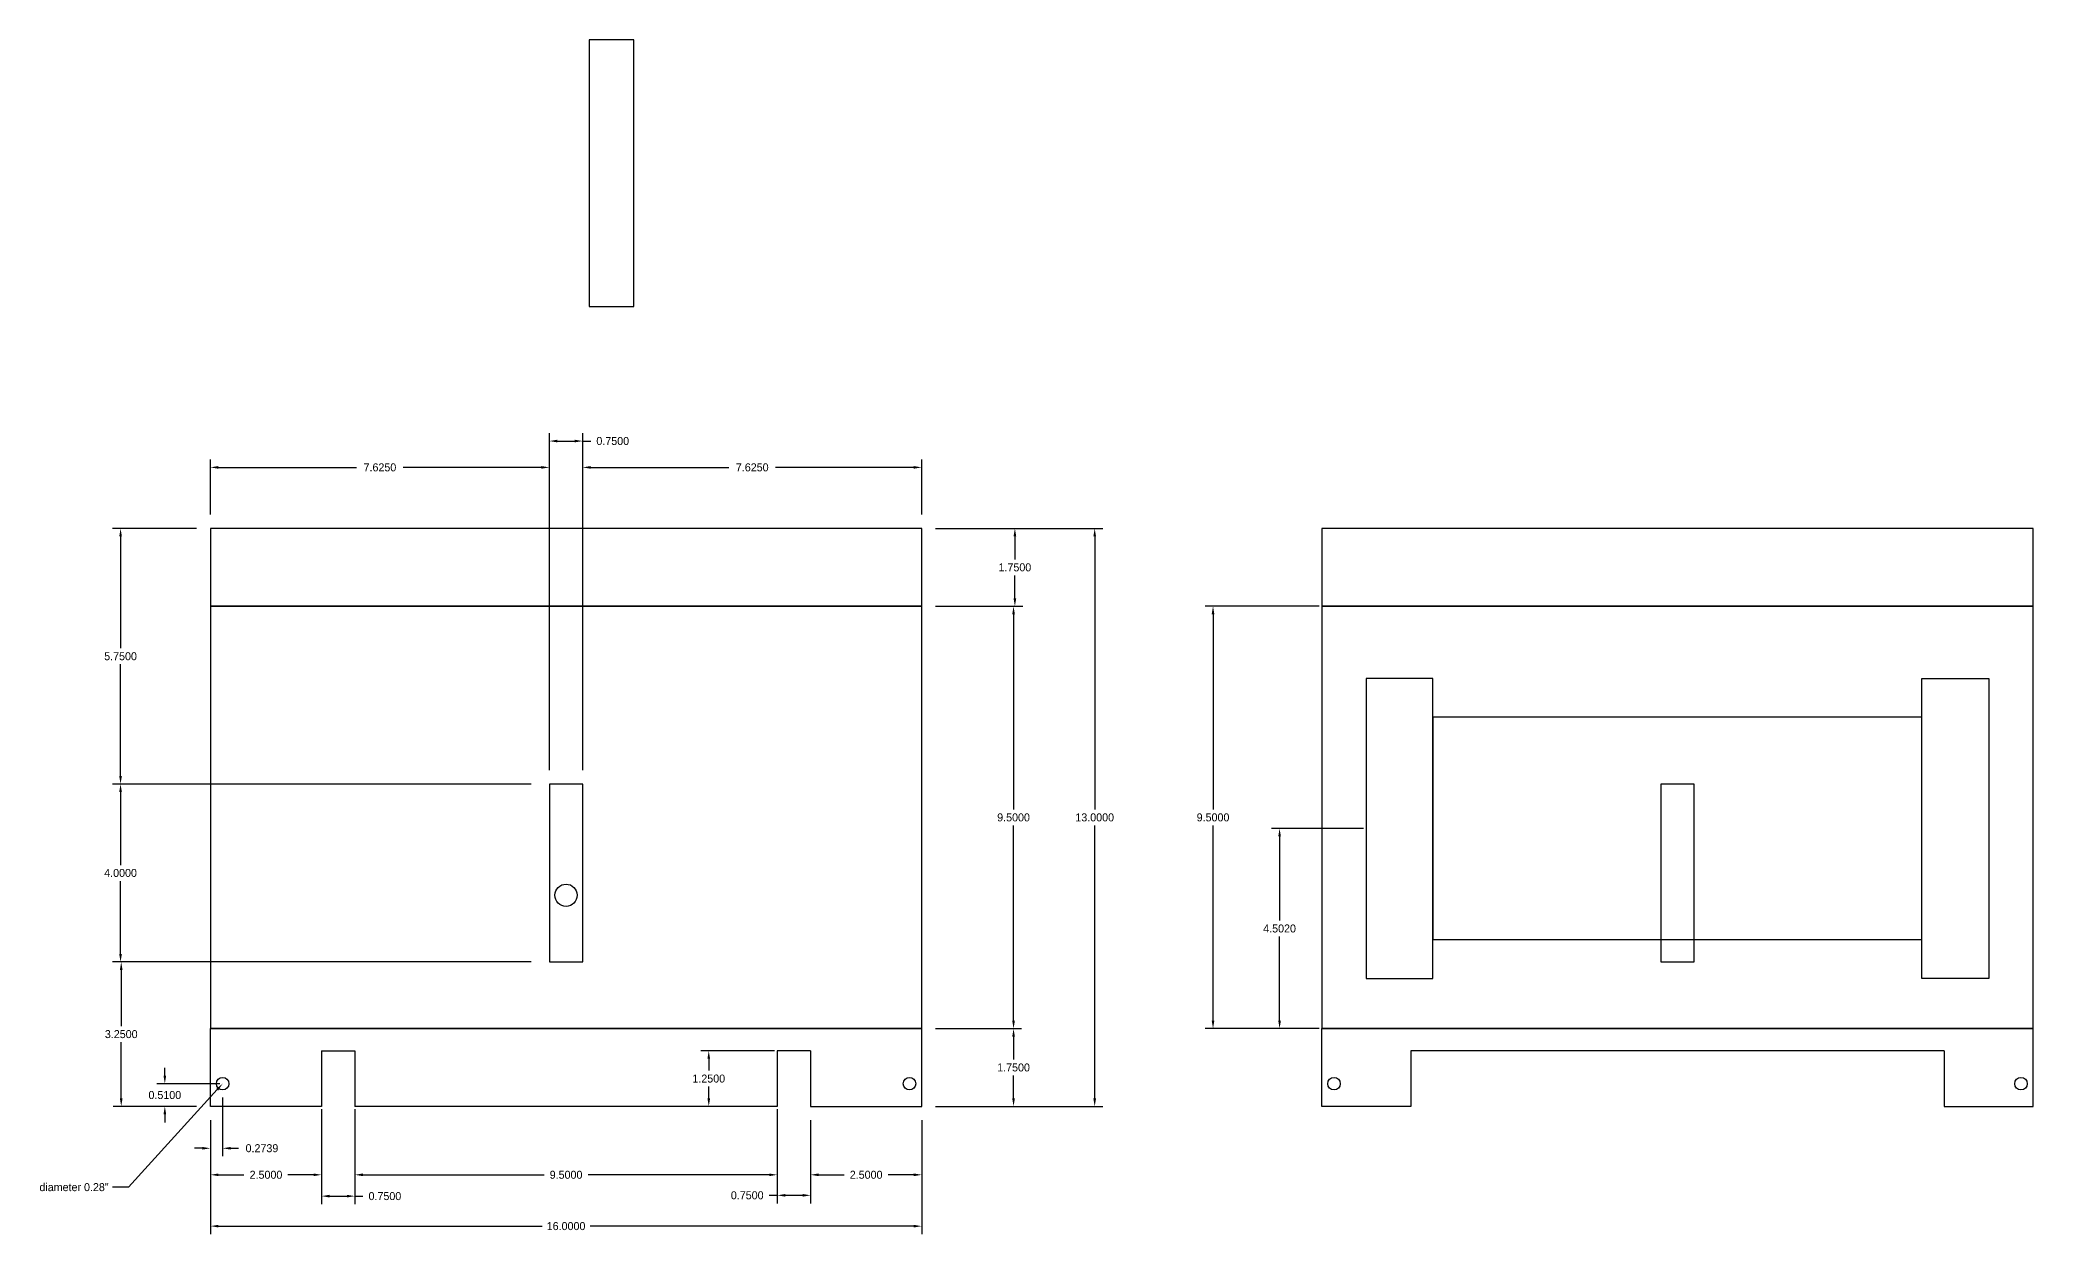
# Model space of a CAD drawing. Header units: inches. Extents: x -116 to 250, y -285 to 80.
# Drawn here: x -77.9 to -33.06, y -274.8 to -247.94 of the extents above; entities that cross this region are included whole.
import ezdxf
from ezdxf import colors
from ezdxf.entities.mleader import LeaderData, LeaderLine
from ezdxf.math import Vec2, Vec3

# ---------------------------------------------------------------- set-up
doc = ezdxf.new("R2010")
doc.units = ezdxf.units.IN
doc.header["$MEASUREMENT"] = 0
doc.dimstyles.get("Standard").update_dxf_attribs({"dimtxt": 0.18, "dimasz": 0.18, "dimexe": 0.18, "dimexo": 0.0625, "dimgap": 0.09, "dimtad": 0, "dimtih": 1, "dimtoh": 1, "dimdec": 4, "dimzin": 0, "dimdsep": 46, "dimtxsty": 'Standard', "dimcen": 0.09, "dimadec": 0, "dimazin": 0, "dimtfac": 1, "dimtdec": 4, "dimtofl": 0, "dimtmove": 0, "dimatfit": 3, "dimfxl": 1, "dimtolj": 1, "dimtzin": 0, "dimarcsym": 0})

# ---------------------------------------------------------------- blocks, each defined once
blk = doc.blocks.new('*D38')
at = {"color": 0, "lineweight": -2, "transparency": 16777216}
for p, q in [((-57.751, -258.927), (-55.788, -258.927)), ((-55.968, -259.107), (-55.968, -259.622)), ((-55.968, -260.497), (-55.968, -259.982)), ((-57.751, -260.677), (-55.788, -260.677))]:
    blk.add_line(p, q, dxfattribs=at)
at = {"color": 0, "transparency": 16777216}
for points in [[(-55.998, -259.107), (-55.938, -259.107), (-55.968, -258.927)], [(-55.998, -260.497), (-55.938, -260.497), (-55.968, -260.677)]]:
    blk.add_solid(points, dxfattribs=at)
at = {"layer": 'Defpoints', "color": 0, "transparency": 16777216}
for p in [(-57.814, -258.927), (-57.814, -260.677), (-55.968, -260.677)]:
    blk.add_point(p, dxfattribs=at)
at = {"color": 0, "transparency": 16777216, "insert": (-55.968, -259.802), "char_height": 0.18, "attachment_point": 5}
blk.add_mtext('\\A1;1.7500', dxfattribs=at)
blk = doc.blocks.new('*D39')
at = {"color": 0, "lineweight": -2, "transparency": 16777216}
for p, q in [((-57.751, -260.677), (-55.818, -260.677)), ((-55.998, -260.857), (-55.998, -265.247)), ((-55.998, -269.997), (-55.998, -265.607)), ((-57.751, -270.177), (-55.818, -270.177))]:
    blk.add_line(p, q, dxfattribs=at)
at = {"color": 0, "transparency": 16777216}
for points in [[(-56.028, -260.857), (-55.968, -260.857), (-55.998, -260.677)], [(-56.028, -269.997), (-55.968, -269.997), (-55.998, -270.177)]]:
    blk.add_solid(points, dxfattribs=at)
at = {"layer": 'Defpoints', "color": 0, "transparency": 16777216}
for p in [(-57.814, -260.677), (-57.814, -270.177), (-55.998, -270.177)]:
    blk.add_point(p, dxfattribs=at)
at = {"color": 0, "transparency": 16777216, "insert": (-55.998, -265.427), "char_height": 0.18, "attachment_point": 5}
blk.add_mtext('\\A1;9.5000', dxfattribs=at)
blk = doc.blocks.new('*D40')
at = {"color": 0, "lineweight": -2, "transparency": 16777216}
for p, q in [((-57.751, -270.177), (-55.818, -270.177)), ((-55.998, -270.357), (-55.998, -270.872)), ((-55.998, -271.747), (-55.998, -271.232)), ((-57.751, -271.927), (-55.818, -271.927))]:
    blk.add_line(p, q, dxfattribs=at)
at = {"color": 0, "transparency": 16777216}
for points in [[(-56.028, -270.357), (-55.968, -270.357), (-55.998, -270.177)], [(-56.028, -271.747), (-55.968, -271.747), (-55.998, -271.927)]]:
    blk.add_solid(points, dxfattribs=at)
at = {"layer": 'Defpoints', "color": 0, "transparency": 16777216}
for p in [(-57.814, -270.177), (-55.998, -270.177), (-57.814, -271.927)]:
    blk.add_point(p, dxfattribs=at)
at = {"color": 0, "transparency": 16777216, "insert": (-55.998, -271.052), "char_height": 0.18, "attachment_point": 5}
blk.add_mtext('\\A1;1.7500', dxfattribs=at)
blk = doc.blocks.new('*D41')
at = {"color": 0, "lineweight": -2, "transparency": 16777216}
for p, q in [((-57.751, -258.927), (-53.993, -258.927)), ((-54.173, -259.107), (-54.173, -265.247)), ((-54.173, -271.747), (-54.173, -265.607)), ((-57.751, -271.927), (-53.993, -271.927))]:
    blk.add_line(p, q, dxfattribs=at)
at = {"color": 0, "transparency": 16777216}
for points in [[(-54.203, -259.107), (-54.143, -259.107), (-54.173, -258.927)], [(-54.203, -271.747), (-54.143, -271.747), (-54.173, -271.927)]]:
    blk.add_solid(points, dxfattribs=at)
at = {"layer": 'Defpoints', "color": 0, "transparency": 16777216}
for p in [(-57.814, -258.927), (-57.814, -271.927), (-54.173, -271.927)]:
    blk.add_point(p, dxfattribs=at)
at = {"color": 0, "transparency": 16777216, "insert": (-54.173, -265.427), "char_height": 0.18, "attachment_point": 5}
blk.add_mtext('\\A1;13.0000', dxfattribs=at)
blk = doc.blocks.new('*D42')
at = {"color": 0, "lineweight": -2, "transparency": 16777216}
for p, q in [((-74.064, -272.24), (-74.064, -273.646)), ((-71.564, -272.24), (-71.564, -273.646)), ((-73.884, -273.466), (-73.309, -273.466)), ((-71.744, -273.466), (-72.319, -273.466))]:
    blk.add_line(p, q, dxfattribs=at)
at = {"color": 0, "transparency": 16777216}
for points in [[(-73.884, -273.436), (-73.884, -273.496), (-74.064, -273.466)], [(-71.744, -273.436), (-71.744, -273.496), (-71.564, -273.466)]]:
    blk.add_solid(points, dxfattribs=at)
at = {"layer": 'Defpoints', "color": 0, "transparency": 16777216}
for p in [(-74.064, -272.177), (-71.564, -272.177), (-71.564, -273.466)]:
    blk.add_point(p, dxfattribs=at)
at = {"color": 0, "transparency": 16777216, "insert": (-72.814, -273.466), "char_height": 0.18, "attachment_point": 5}
blk.add_mtext('\\A1;2.5000', dxfattribs=at)
blk = doc.blocks.new('*D43')
at = {"color": 0, "lineweight": -2, "transparency": 16777216}
for p, q in [((-70.814, -271.99), (-70.814, -273.646)), ((-61.314, -271.99), (-61.314, -273.646)), ((-70.634, -273.466), (-66.559, -273.466)), ((-61.494, -273.466), (-65.569, -273.466))]:
    blk.add_line(p, q, dxfattribs=at)
at = {"color": 0, "transparency": 16777216}
for points in [[(-70.634, -273.436), (-70.634, -273.496), (-70.814, -273.466)], [(-61.494, -273.436), (-61.494, -273.496), (-61.314, -273.466)]]:
    blk.add_solid(points, dxfattribs=at)
at = {"layer": 'Defpoints', "color": 0, "transparency": 16777216}
for p in [(-70.814, -271.927), (-61.314, -271.927), (-61.314, -273.466)]:
    blk.add_point(p, dxfattribs=at)
at = {"color": 0, "transparency": 16777216, "insert": (-66.064, -273.466), "char_height": 0.18, "attachment_point": 5}
blk.add_mtext('\\A1;9.5000', dxfattribs=at)
blk = doc.blocks.new('*D44')
at = {"color": 0, "lineweight": -2, "transparency": 16777216}
for p, q in [((-60.564, -272.24), (-60.564, -273.646)), ((-58.064, -272.24), (-58.064, -273.646)), ((-60.384, -273.466), (-59.809, -273.466)), ((-58.244, -273.466), (-58.819, -273.466))]:
    blk.add_line(p, q, dxfattribs=at)
at = {"color": 0, "transparency": 16777216}
for points in [[(-60.384, -273.436), (-60.384, -273.496), (-60.564, -273.466)], [(-58.244, -273.436), (-58.244, -273.496), (-58.064, -273.466)]]:
    blk.add_solid(points, dxfattribs=at)
at = {"layer": 'Defpoints', "color": 0, "transparency": 16777216}
for p in [(-60.564, -272.177), (-58.064, -272.177), (-58.064, -273.466)]:
    blk.add_point(p, dxfattribs=at)
at = {"color": 0, "transparency": 16777216, "insert": (-59.314, -273.466), "char_height": 0.18, "attachment_point": 5}
blk.add_mtext('\\A1;2.5000', dxfattribs=at)
blk = doc.blocks.new('*D45')
at = {"color": 0, "lineweight": -2, "transparency": 16777216}
for p, q in [((-73.79, -271.73), (-73.79, -273.049)), ((-74.064, -272.24), (-74.064, -273.049)), ((-74.244, -272.869), (-74.424, -272.869)), ((-73.61, -272.869), (-73.43, -272.869))]:
    blk.add_line(p, q, dxfattribs=at)
at = {"color": 0, "transparency": 16777216}
for points in [[(-74.244, -272.839), (-74.244, -272.899), (-74.064, -272.869)], [(-73.61, -272.839), (-73.61, -272.899), (-73.79, -272.869)]]:
    blk.add_solid(points, dxfattribs=at)
at = {"layer": 'Defpoints', "color": 0, "transparency": 16777216}
for p in [(-73.79, -271.667), (-74.064, -272.177), (-73.79, -272.869)]:
    blk.add_point(p, dxfattribs=at)
at = {"color": 0, "transparency": 16777216, "insert": (-72.905, -272.869), "char_height": 0.18, "attachment_point": 5}
blk.add_mtext('\\A1;0.2739', dxfattribs=at)
blk = doc.blocks.new('*D55')
at = {"color": 0, "lineweight": -2, "transparency": 16777216}
for p, q in [((-75.089, -271.237), (-75.089, -271.057)), ((-73.852, -271.417), (-75.269, -271.417)), ((-74.376, -271.927), (-75.269, -271.927)), ((-75.089, -272.107), (-75.089, -272.287))]:
    blk.add_line(p, q, dxfattribs=at)
at = {"color": 0, "transparency": 16777216}
for points in [[(-75.119, -271.237), (-75.059, -271.237), (-75.089, -271.417)], [(-75.119, -272.107), (-75.059, -272.107), (-75.089, -271.927)]]:
    blk.add_solid(points, dxfattribs=at)
at = {"layer": 'Defpoints', "color": 0, "transparency": 16777216}
for p in [(-75.089, -271.417), (-73.79, -271.417), (-74.314, -271.927)]:
    blk.add_point(p, dxfattribs=at)
at = {"color": 0, "transparency": 16777216, "insert": (-75.089, -271.672), "char_height": 0.18, "attachment_point": 5}
blk.add_mtext('\\A1;0.5100', dxfattribs=at)
blk = doc.blocks.new('*D46')
at = {"color": 0, "lineweight": -2, "transparency": 16777216}
for p, q in [((-74.064, -258.615), (-74.064, -257.373)), ((-73.884, -257.553), (-70.776, -257.553)), ((-66.619, -257.553), (-69.726, -257.553)), ((-66.439, -258.865), (-66.439, -257.373))]:
    blk.add_line(p, q, dxfattribs=at)
at = {"color": 0, "transparency": 16777216}
for points in [[(-73.884, -257.523), (-73.884, -257.583), (-74.064, -257.553)], [(-66.619, -257.523), (-66.619, -257.583), (-66.439, -257.553)]]:
    blk.add_solid(points, dxfattribs=at)
at = {"layer": 'Defpoints', "color": 0, "transparency": 16777216}
for p in [(-66.439, -257.553), (-74.064, -258.677), (-66.439, -258.927)]:
    blk.add_point(p, dxfattribs=at)
at = {"color": 0, "transparency": 16777216, "insert": (-70.251, -257.553), "char_height": 0.18, "attachment_point": 5}
blk.add_mtext('\\A1;7.6250', dxfattribs=at)
blk = doc.blocks.new('*D47')
at = {"color": 0, "lineweight": -2, "transparency": 16777216}
for p, q in [((-66.439, -264.365), (-66.439, -256.78)), ((-65.689, -264.365), (-65.689, -256.78)), ((-66.259, -256.96), (-65.869, -256.96)), ((-65.689, -256.96), (-65.509, -256.96))]:
    blk.add_line(p, q, dxfattribs=at)
at = {"color": 0, "transparency": 16777216}
for points in [[(-66.259, -256.93), (-66.259, -256.99), (-66.439, -256.96)], [(-65.869, -256.93), (-65.869, -256.99), (-65.689, -256.96)]]:
    blk.add_solid(points, dxfattribs=at)
at = {"layer": 'Defpoints', "color": 0, "transparency": 16777216}
for p in [(-65.689, -256.96), (-66.439, -264.427), (-65.689, -264.427)]:
    blk.add_point(p, dxfattribs=at)
at = {"color": 0, "transparency": 16777216, "insert": (-65.014, -256.96), "char_height": 0.18, "attachment_point": 5}
blk.add_mtext('\\A1;0.7500', dxfattribs=at)
blk = doc.blocks.new('*D48')
at = {"color": 0, "lineweight": -2, "transparency": 16777216}
for p, q in [((-65.689, -264.365), (-65.689, -257.373)), ((-65.509, -257.553), (-62.401, -257.553)), ((-58.244, -257.553), (-61.351, -257.553)), ((-58.064, -258.615), (-58.064, -257.373))]:
    blk.add_line(p, q, dxfattribs=at)
at = {"color": 0, "transparency": 16777216}
for points in [[(-65.509, -257.523), (-65.509, -257.583), (-65.689, -257.553)], [(-58.244, -257.523), (-58.244, -257.583), (-58.064, -257.553)]]:
    blk.add_solid(points, dxfattribs=at)
at = {"layer": 'Defpoints', "color": 0, "transparency": 16777216}
for p in [(-58.064, -257.553), (-58.064, -258.677), (-65.689, -264.427)]:
    blk.add_point(p, dxfattribs=at)
at = {"color": 0, "transparency": 16777216, "insert": (-61.876, -257.553), "char_height": 0.18, "attachment_point": 5}
blk.add_mtext('\\A1;7.6250', dxfattribs=at)
blk = doc.blocks.new('*D49')
at = {"color": 0, "lineweight": -2, "transparency": 16777216}
for p, q in [((-66.851, -264.677), (-76.265, -264.677)), ((-76.085, -264.857), (-76.085, -266.497)), ((-76.085, -268.497), (-76.085, -266.857)), ((-66.851, -268.677), (-76.265, -268.677))]:
    blk.add_line(p, q, dxfattribs=at)
at = {"color": 0, "transparency": 16777216}
for points in [[(-76.115, -264.857), (-76.055, -264.857), (-76.085, -264.677)], [(-76.115, -268.497), (-76.055, -268.497), (-76.085, -268.677)]]:
    blk.add_solid(points, dxfattribs=at)
at = {"layer": 'Defpoints', "color": 0, "transparency": 16777216}
for p in [(-66.789, -264.677), (-76.085, -268.677), (-66.789, -268.677)]:
    blk.add_point(p, dxfattribs=at)
at = {"color": 0, "transparency": 16777216, "insert": (-76.085, -266.677), "char_height": 0.18, "attachment_point": 5}
blk.add_mtext('\\A1;4.0000', dxfattribs=at)
blk = doc.blocks.new('*D50')
at = {"color": 0, "lineweight": -2, "transparency": 16777216}
for p, q in [((-74.376, -258.927), (-76.265, -258.927)), ((-76.085, -259.107), (-76.085, -261.622)), ((-76.085, -264.497), (-76.085, -261.982)), ((-66.851, -264.677), (-76.265, -264.677))]:
    blk.add_line(p, q, dxfattribs=at)
at = {"color": 0, "transparency": 16777216}
for points in [[(-76.115, -259.107), (-76.055, -259.107), (-76.085, -258.927)], [(-76.115, -264.497), (-76.055, -264.497), (-76.085, -264.677)]]:
    blk.add_solid(points, dxfattribs=at)
at = {"layer": 'Defpoints', "color": 0, "transparency": 16777216}
for p in [(-76.085, -258.927), (-74.314, -258.927), (-66.789, -264.677)]:
    blk.add_point(p, dxfattribs=at)
at = {"color": 0, "transparency": 16777216, "insert": (-76.085, -261.802), "char_height": 0.18, "attachment_point": 5}
blk.add_mtext('\\A1;5.7500', dxfattribs=at)
blk = doc.blocks.new('*D51')
at = {"color": 0, "lineweight": -2, "transparency": 16777216}
for p, q in [((-66.851, -268.677), (-76.25, -268.677)), ((-76.07, -268.857), (-76.07, -270.122)), ((-76.07, -271.747), (-76.07, -270.482)), ((-74.376, -271.927), (-76.25, -271.927))]:
    blk.add_line(p, q, dxfattribs=at)
at = {"color": 0, "transparency": 16777216}
for points in [[(-76.1, -268.857), (-76.04, -268.857), (-76.07, -268.677)], [(-76.1, -271.747), (-76.04, -271.747), (-76.07, -271.927)]]:
    blk.add_solid(points, dxfattribs=at)
at = {"layer": 'Defpoints', "color": 0, "transparency": 16777216}
for p in [(-66.789, -268.677), (-76.07, -271.927), (-74.314, -271.927)]:
    blk.add_point(p, dxfattribs=at)
at = {"color": 0, "transparency": 16777216, "insert": (-76.07, -270.302), "char_height": 0.18, "attachment_point": 5}
blk.add_mtext('\\A1;3.2500', dxfattribs=at)
blk = doc.blocks.new('*D52')
at = {"color": 0, "lineweight": -2, "transparency": 16777216}
for p, q in [((-61.376, -270.677), (-63.034, -270.677)), ((-62.854, -270.857), (-62.854, -271.122)), ((-62.854, -271.747), (-62.854, -271.482)), ((-61.376, -271.927), (-63.034, -271.927))]:
    blk.add_line(p, q, dxfattribs=at)
at = {"color": 0, "transparency": 16777216}
for points in [[(-62.884, -270.857), (-62.824, -270.857), (-62.854, -270.677)], [(-62.884, -271.747), (-62.824, -271.747), (-62.854, -271.927)]]:
    blk.add_solid(points, dxfattribs=at)
at = {"layer": 'Defpoints', "color": 0, "transparency": 16777216}
for p in [(-61.314, -270.677), (-62.854, -271.927), (-61.314, -271.927)]:
    blk.add_point(p, dxfattribs=at)
at = {"color": 0, "transparency": 16777216, "insert": (-62.854, -271.302), "char_height": 0.18, "attachment_point": 5}
blk.add_mtext('\\A1;1.2500', dxfattribs=at)
blk = doc.blocks.new('*D53')
at = {"color": 0, "lineweight": -2, "transparency": 16777216}
for p, q in [((-74.064, -272.24), (-74.064, -274.801)), ((-58.064, -272.24), (-58.064, -274.801)), ((-73.884, -274.621), (-66.604, -274.621)), ((-58.244, -274.621), (-65.524, -274.621))]:
    blk.add_line(p, q, dxfattribs=at)
at = {"color": 0, "transparency": 16777216}
for points in [[(-73.884, -274.591), (-73.884, -274.651), (-74.064, -274.621)], [(-58.244, -274.591), (-58.244, -274.651), (-58.064, -274.621)]]:
    blk.add_solid(points, dxfattribs=at)
at = {"layer": 'Defpoints', "color": 0, "transparency": 16777216}
for p in [(-74.064, -272.177), (-58.064, -272.177), (-58.064, -274.621)]:
    blk.add_point(p, dxfattribs=at)
at = {"color": 0, "transparency": 16777216, "insert": (-66.064, -274.621), "char_height": 0.18, "attachment_point": 5}
blk.add_mtext('\\A1;16.0000', dxfattribs=at)
blk = doc.blocks.new('*D56')
at = {"color": 0, "lineweight": -2, "transparency": 16777216}
for p, q in [((-71.564, -271.99), (-71.564, -274.126)), ((-70.814, -271.99), (-70.814, -274.126)), ((-71.384, -273.946), (-70.994, -273.946)), ((-70.814, -273.946), (-70.634, -273.946))]:
    blk.add_line(p, q, dxfattribs=at)
at = {"color": 0, "transparency": 16777216}
for points in [[(-71.384, -273.916), (-71.384, -273.976), (-71.564, -273.946)], [(-70.994, -273.916), (-70.994, -273.976), (-70.814, -273.946)]]:
    blk.add_solid(points, dxfattribs=at)
at = {"layer": 'Defpoints', "color": 0, "transparency": 16777216}
for p in [(-71.564, -271.927), (-70.814, -271.927), (-70.814, -273.946)]:
    blk.add_point(p, dxfattribs=at)
at = {"color": 0, "transparency": 16777216, "insert": (-70.139, -273.946), "char_height": 0.18, "attachment_point": 5}
blk.add_mtext('\\A1;0.7500', dxfattribs=at)
blk = doc.blocks.new('*D54')
at = {"color": 0, "lineweight": -2, "transparency": 16777216}
for p, q in [((-61.314, -273.928), (-61.494, -273.928)), ((-61.314, -273.529), (-61.314, -274.108)), ((-60.744, -273.928), (-61.134, -273.928)), ((-60.564, -273.529), (-60.564, -274.108))]:
    blk.add_line(p, q, dxfattribs=at)
at = {"color": 0, "transparency": 16777216}
for points in [[(-61.134, -273.898), (-61.134, -273.958), (-61.314, -273.928)], [(-60.744, -273.898), (-60.744, -273.958), (-60.564, -273.928)]]:
    blk.add_solid(points, dxfattribs=at)
at = {"layer": 'Defpoints', "color": 0, "transparency": 16777216}
for p in [(-61.314, -273.466), (-60.564, -273.466), (-61.314, -273.928)]:
    blk.add_point(p, dxfattribs=at)
at = {"color": 0, "transparency": 16777216, "insert": (-61.989, -273.928), "char_height": 0.18, "attachment_point": 5}
blk.add_mtext('\\A1;0.7500', dxfattribs=at)
blk = doc.blocks.new('*D57')
at = {"color": 0, "lineweight": -2, "transparency": 16777216}
for p, q in [((-48.126, -265.675), (-50.194, -265.675)), ((-50.014, -265.855), (-50.014, -267.746)), ((-50.014, -269.997), (-50.014, -268.106)), ((-49.126, -270.177), (-50.194, -270.177))]:
    blk.add_line(p, q, dxfattribs=at)
at = {"color": 0, "transparency": 16777216}
for points in [[(-50.044, -265.855), (-49.984, -265.855), (-50.014, -265.675)], [(-50.044, -269.997), (-49.984, -269.997), (-50.014, -270.177)]]:
    blk.add_solid(points, dxfattribs=at)
at = {"layer": 'Defpoints', "color": 0, "transparency": 16777216}
for p in [(-48.064, -265.675), (-50.014, -270.177), (-49.064, -270.177)]:
    blk.add_point(p, dxfattribs=at)
at = {"color": 0, "transparency": 16777216, "insert": (-50.014, -267.926), "char_height": 0.18, "attachment_point": 5}
blk.add_mtext('\\A1;4.5020', dxfattribs=at)
blk = doc.blocks.new('*D58')
at = {"color": 0, "lineweight": -2, "transparency": 16777216}
for p, q in [((-49.126, -260.677), (-51.691, -260.677)), ((-51.511, -260.857), (-51.511, -265.247)), ((-51.511, -269.997), (-51.511, -265.607)), ((-49.126, -270.177), (-51.691, -270.177))]:
    blk.add_line(p, q, dxfattribs=at)
at = {"color": 0, "transparency": 16777216}
for points in [[(-51.541, -260.857), (-51.481, -260.857), (-51.511, -260.677)], [(-51.541, -269.997), (-51.481, -269.997), (-51.511, -270.177)]]:
    blk.add_solid(points, dxfattribs=at)
at = {"layer": 'Defpoints', "color": 0, "transparency": 16777216}
for p in [(-49.064, -260.677), (-51.511, -270.177), (-49.064, -270.177)]:
    blk.add_point(p, dxfattribs=at)
at = {"color": 0, "transparency": 16777216, "insert": (-51.511, -265.427), "char_height": 0.18, "attachment_point": 5}
blk.add_mtext('\\A1;9.5000', dxfattribs=at)

msp = doc.modelspace()

# ---------------------------------------------------------------- linework, layer by layer
at = {"color": 50}
for p, q in [((-71.56369, -270.67701), (-70.81369, -270.67701)), ((-60.56369, -270.67701), (-61.31369, -270.67701))]:
    msp.add_line(p, q, dxfattribs=at)
for points in [[(-65.54167, -253.93558), (-64.54167, -253.93558), (-64.54167, -247.93558), (-65.54167, -247.93558)], [(-74.06369, -260.67701), (-58.06369, -260.67701), (-58.06369, -258.92701), (-74.06369, -258.92701)], [(-49.06369, -260.67701), (-33.06369, -260.67701), (-33.06369, -258.92701), (-49.06369, -258.92701)], [(-74.06369, -270.17701), (-58.06369, -270.17701), (-58.06369, -260.67701), (-74.06369, -260.67701)], [(-49.06369, -270.17701), (-33.06369, -270.17701), (-33.06369, -260.67701), (-49.06369, -260.67701)], [(-48.06369, -269.05001), (-46.56369, -269.05001), (-46.56369, -262.30001), (-48.06369, -262.30001)], [(-34.06369, -269.05001), (-35.56369, -269.05001), (-35.56369, -262.30001), (-34.06369, -262.30001)], [(-46.56369, -268.17501), (-35.56369, -268.17501), (-35.56369, -263.17501), (-46.56369, -263.17501)], [(-66.43869, -268.67701), (-65.68869, -268.67701), (-65.68869, -264.67701), (-66.43869, -264.67701)], [(-41.43869, -268.67701), (-40.68869, -268.67701), (-40.68869, -264.67701), (-41.43869, -264.67701)]]:
    msp.add_lwpolyline(points, close=True, dxfattribs=at)
for points in [[(-58.06369, -270.17701), (-74.06369, -270.17701)], [(-71.56369, -270.67701), (-71.56369, -271.92701), (-74.06369, -271.92701), (-74.06369, -270.17701)], [(-60.56369, -270.67701), (-60.56369, -271.92701), (-58.06369, -271.92701), (-58.06369, -270.17701)], [(-33.06369, -270.17701), (-49.06369, -270.17701)], [(-47.06369, -270.67701), (-47.06369, -271.92701), (-49.06369, -271.92701), (-49.06369, -270.17701)], [(-35.06369, -270.67701), (-35.06369, -271.92701), (-33.06369, -271.92701), (-33.06369, -270.17701)], [(-70.81369, -270.67701), (-70.81369, -271.92701)], [(-61.31369, -270.67701), (-61.31369, -271.92701)], [(-35.06369, -270.67701), (-47.06369, -270.67701)], [(-61.31369, -271.92701), (-70.81369, -271.92701)]]:
    msp.add_lwpolyline(points, dxfattribs=at)
for centre, radius in [((-66.06369, -267.17701), 0.25), ((-73.7898, -271.41701), 0.14), ((-58.33758, -271.41701), 0.14), ((-48.7898, -271.41701), 0.14), ((-33.33758, -271.41701), 0.14)]:
    msp.add_circle(centre, radius, dxfattribs=at)

# ---------------------------------------------------------------- dimensions: what is measured, and where the dimension line sits
for base, p1, p2, picture, middle in [((-65.68869, -256.9602), (-66.43869, -264.42701), (-65.68869, -264.42701), '*D47', (-65.01369, -256.9602)), ((-66.43869, -257.55273), (-74.06369, -258.67701), (-66.43869, -258.92701), '*D46', (-70.25119, -257.55273)), ((-70.81369, -273.94576), (-71.56369, -271.92701), (-70.81369, -271.92701), '*D56', (-70.13869, -273.94576))]:
    dim = msp.add_linear_dim(base=base, p1=p1, p2=p2, dimstyle='Standard', dxfattribs=at)
    dim.commit()
    dim.dimension.update_dxf_attribs({"geometry": picture, "text_midpoint": middle, "dimtype": 160})
for base, p1, p2, picture, middle in [((-58.06369, -257.55273), (-65.68869, -264.42701), (-58.06369, -258.67701), '*D48', (-61.87619, -257.55273)), ((-73.7898, -272.86851), (-74.06369, -272.17701), (-73.7898, -271.66701), '*D45', (-72.9048, -272.86851)), ((-61.31369, -273.46603), (-70.81369, -271.92701), (-61.31369, -271.92701), '*D43', (-66.06369, -273.46603)), ((-71.56369, -273.46603), (-74.06369, -272.17701), (-71.56369, -272.17701), '*D42', (-72.81369, -273.46603)), ((-58.06369, -274.6207), (-74.06369, -272.17701), (-58.06369, -272.17701), '*D53', (-66.06369, -274.6207)), ((-58.06369, -273.46603), (-60.56369, -272.17701), (-58.06369, -272.17701), '*D44', (-59.31369, -273.46603)), ((-61.31369, -273.92777), (-60.56369, -273.46603), (-61.31369, -273.46603), '*D54', (-61.98869, -273.92777))]:
    dim = msp.add_linear_dim(base=base, p1=p1, p2=p2, dimstyle='Standard', dxfattribs=at)
    dim.commit()
    dim.dimension.update_dxf_attribs({"geometry": picture, "text_midpoint": middle})
for base, p1, p2, picture, middle in [((-76.08474, -258.92701), (-66.78869, -264.67701), (-74.31369, -258.92701), '*D50', (-76.08474, -261.80201)), ((-62.85425, -271.92701), (-61.31369, -270.67701), (-61.31369, -271.92701), '*D52', (-62.85425, -271.30201))]:
    dim = msp.add_linear_dim(base=base, p1=p1, p2=p2, angle=90, dimstyle='Standard', dxfattribs=at)
    dim.commit()
    dim.dimension.update_dxf_attribs({"geometry": picture, "text_midpoint": middle, "dimtype": 160})
for base, p1, p2, picture, middle in [((-55.96776, -260.67701), (-57.81369, -258.92701), (-57.81369, -260.67701), '*D38', (-55.96776, -259.80201)), ((-54.17272, -271.92701), (-57.81369, -258.92701), (-57.81369, -271.92701), '*D41', (-54.17272, -265.42701)), ((-55.99776, -270.17701), (-57.81369, -260.67701), (-57.81369, -270.17701), '*D39', (-55.99776, -265.42701)), ((-51.51134, -270.17701), (-49.06369, -260.67701), (-49.06369, -270.17701), '*D58', (-51.51134, -265.42701)), ((-76.08474, -268.67701), (-66.78869, -264.67701), (-66.78869, -268.67701), '*D49', (-76.08474, -266.67701)), ((-50.01398, -270.17701), (-48.06369, -265.67501), (-49.06369, -270.17701), '*D57', (-50.01398, -267.92601)), ((-76.06994, -271.92701), (-66.78869, -268.67701), (-74.31369, -271.92701), '*D51', (-76.06994, -270.30201)), ((-55.99776, -270.17701), (-57.81369, -271.92701), (-57.81369, -270.17701), '*D40', (-55.99776, -271.05201)), ((-75.08898, -271.41701), (-74.31369, -271.92701), (-73.7898, -271.41701), '*D55', (-75.08898, -271.67201))]:
    dim = msp.add_linear_dim(base=base, p1=p1, p2=p2, angle=90, dimstyle='Standard', dxfattribs=at)
    dim.commit()
    dim.dimension.update_dxf_attribs({"geometry": picture, "text_midpoint": middle})

# ---------------------------------------------------------------- leaders
ml = msp.add_multileader_mtext('Standard', dxfattribs=at)
ml.set_content('diameter 0.28"', color=50)
ml.set_leader_properties()
ml.build(insert=Vec2(0, 0))
ml.multileader.update_dxf_attribs({"dogleg_length": 0.36, "arrow_head_size": 0.18})
ctx = ml.context
ctx.base_point, ctx.char_height, ctx.arrow_head_size, ctx.landing_gap_size, ctx.plane_origin = Vec3(-78.57303, -273.74328), 0.18, 0.18, 0.09, Vec3(-73.71763, -271.40012)
ctx.text_align_type = 2
notes = []
notes.append((ctx, [(0, (1, 1, 0), (-75.90303, -273.74328), (-1, 0), 0.36, [(0, [(-73.7898, -271.41701)], 0, [])])]))
ctx.mtext.insert, ctx.mtext.alignment, ctx.mtext.flow_direction = Vec3(-76.35303, -273.65328), 3, 5
for ctx, leaders in notes:
    for number, flags, end, landing, length, lines in leaders:
        leader = LeaderData()
        leader.index, (leader.has_last_leader_line, leader.has_dogleg_vector, leader.attachment_direction) = number, flags
        leader.last_leader_point, leader.dogleg_vector, leader.dogleg_length = Vec3(end), Vec3(landing), length
        for number, points, colour, breaks in lines:
            line = LeaderLine()
            line.index, line.vertices, line.color, line.breaks = number, Vec3.list(points), colors.encode_raw_color(colour), breaks
            leader.lines.append(line)
        ctx.leaders.append(leader)

doc.saveas('drawing.dxf')
